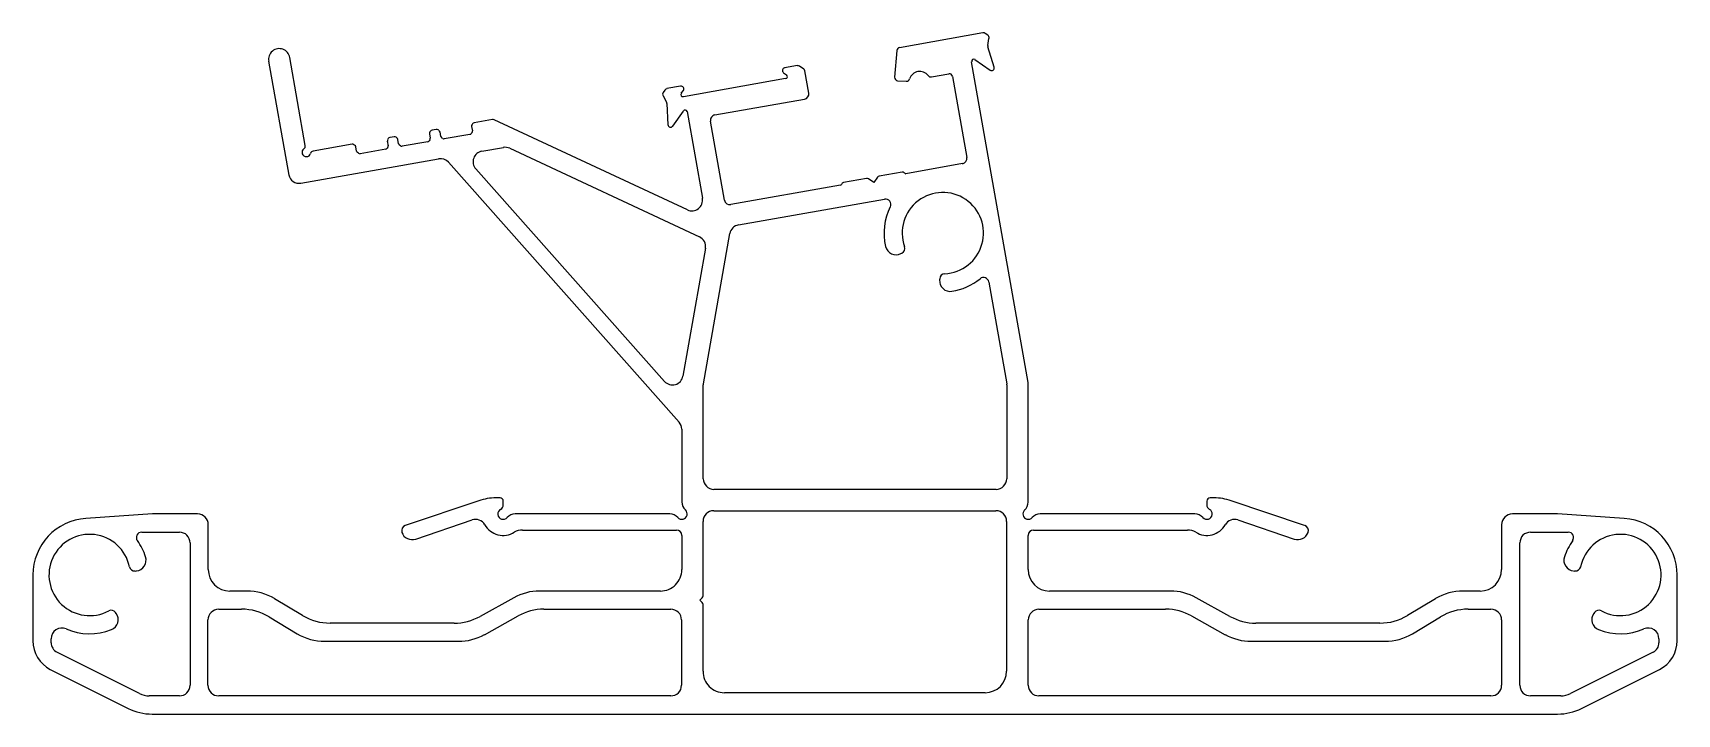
# Model space of a CAD drawing. Extents: x 2 to 156, y 2 to 66.
import ezdxf

# ---------------------------------------------------------------- set-up
doc = ezdxf.new("R2010")
doc.units = 0
doc.layers.get('0').update_dxf_attribs({"linetype": 'CONTINUOUS'})

msp = doc.modelspace()

# ---------------------------------------------------------------- linework, layer by layer
for p, q in [((90.86, 66.14), (83.08, 64.76)), ((91.32, 65.92), (91.09, 66.09)), ((91.33, 64.97), (91.44, 65.63)), ((91.92, 62.94), (91.34, 64.83)), ((24.08, 63.5), (25.96, 52.86)), ((27.5, 55.61), (26.05, 63.85)), ((73.53, 63.08), (72.33, 62.87)), ((82.83, 64.49), (82.61, 61.99)), ((95.1, 33.47), (89.82, 63.45)), ((90.13, 63.65), (91.54, 62.66)), ((72.42, 61.87), (62.87, 60.18)), ((72.23, 62.42), (72.5, 62.23)), ((74.12, 62.75), (73.71, 63.04)), ((74.59, 60.52), (74.23, 62.59)), ((82.9, 61.67), (83.71, 61.63)), ((86.06, 62.04), (87.68, 62.32)), ((88.03, 62.08), (88.49, 59.43)), ((60.96, 60.25), (61.29, 59.67)), ((61.13, 60.8), (60.97, 60.57)), ((62.61, 61.15), (61.33, 60.93)), ((62.67, 60.5), (62.86, 60.76)), ((61.32, 59.54), (61.42, 57.56)), ((61.88, 57.43), (62.86, 58.84)), ((63.22, 58.79), (64.65, 50.68)), ((65.81, 58.47), (74.18, 59.95)), ((88.49, 59.43), (89.36, 54.5)), ((39.21, 56.95), (39.16, 56.89)), ((39.76, 57.12), (39.37, 57.06)), ((40, 57.04), (39.94, 57.08)), ((43.06, 57.4), (43.13, 56.99)), ((43.15, 57.65), (43.1, 57.59)), ((45.01, 58.05), (43.31, 57.75)), ((63.24, 49.6), (45.16, 58.03)), ((66.71, 50.5), (65.41, 57.89)), ((31.88, 55.73), (28.24, 55.09)), ((32.13, 55.65), (32.06, 55.69)), ((32.3, 55.08), (32.23, 55.49)), ((35.22, 55.45), (35.15, 55.36)), ((35.18, 56.01), (35.25, 55.6)), ((35.27, 56.26), (35.22, 56.2)), ((35.82, 56.43), (35.43, 56.36)), ((36.06, 56.34), (36, 56.39)), ((36.24, 55.78), (36.17, 56.18)), ((36.42, 55.58), (36.32, 55.65)), ((38.96, 55.97), (36.57, 55.55)), ((39.16, 56.15), (39.09, 56.05)), ((39.12, 56.7), (39.19, 56.3)), ((40.18, 56.47), (40.11, 56.88)), ((40.36, 56.27), (40.26, 56.34)), ((42.9, 56.66), (40.51, 56.24)), ((43.1, 56.84), (43.03, 56.75)), ((44.03, 55.09), (46.03, 55.44)), ((46.63, 55.36), (64.37, 47.09)), ((27.1, 52.1), (39.98, 54.37)), ((32.48, 54.89), (32.38, 54.95)), ((35.03, 55.27), (32.63, 54.85)), ((62.47, 29.76), (40.9, 54.05)), ((88.96, 53.92), (83.67, 52.98)), ((61.09, 33.57), (43.45, 53.44)), ((79.98, 52.54), (77.84, 52.16)), ((80.67, 52.15), (80.17, 52.5)), ((81.01, 52.65), (80.67, 52.15)), ((83.32, 53.13), (81.17, 52.75)), ((77.56, 51.91), (67.29, 50.1)), ((68.01, 48.19), (81.68, 50.6)), ((64.73, 33.35), (67.2, 47.38)), ((64.93, 46.01), (62.82, 34.06)), ((83.19, 45.51), (83.29, 45.56)), ((86.83, 43.17), (86.82, 43.05)), ((91.42, 42.86), (93.1, 33.35)), ((64.72, 24.48), (64.72, 33.26)), ((93.1, 33.26), (93.1, 24.48)), ((95.1, 22.3), (95.1, 33.47)), ((62.72, 29.1), (62.72, 22.3)), ((92.1, 23.48), (65.72, 23.48)), ((43.74, 22.42), (36.86, 20.1)), ((45.72, 22.68), (45.34, 22.68)), ((46.02, 22.04), (46.02, 22.38)), ((111.81, 22.38), (111.81, 22.04)), ((112.49, 22.68), (112.11, 22.68)), ((120.96, 20.1), (114.08, 22.42)), ((13.21, 21.18), (6.99, 20.76)), ((17.44, 21.18), (13.21, 21.18)), ((18.44, 15.98), (18.44, 20.18)), ((37.83, 18.84), (43.11, 20.62)), ((61.6, 21.18), (47.14, 21.18)), ((64.7, 14.53), (64.7, 20.48)), ((65.7, 21.48), (92.09, 21.48)), ((93.09, 20.48), (93.09, 6.48)), ((110.69, 21.18), (96.22, 21.18)), ((114.72, 20.62), (119.99, 18.84)), ((139.38, 20.18), (139.38, 15.98)), ((144.61, 21.18), (140.38, 21.18)), ((150.84, 20.77), (144.61, 21.18)), ((12.21, 19.48), (15.74, 19.48)), ((16.74, 18.48), (16.74, 5.18)), ((47.82, 19.68), (62.22, 19.68)), ((62.72, 19.18), (62.72, 15.98)), ((95.11, 15.98), (95.11, 19.18)), ((95.61, 19.68), (110, 19.68)), ((141.08, 5.18), (141.08, 18.48)), ((142.08, 19.48), (145.61, 19.48)), ((2.04, 15.48), (2.04, 9.33)), ((11.59, 15.85), (11.71, 15.86)), ((146.12, 15.86), (146.23, 15.85)), ((155.79, 9.33), (155.79, 15.48)), ((22.06, 13.98), (20.44, 13.98)), ((60.72, 13.98), (49.43, 13.98)), ((64.7, 13.53), (64.7, 14.53)), ((108.4, 13.98), (97.11, 13.98)), ((137.38, 13.98), (135.77, 13.98)), ((27.25, 11.69), (24.63, 13.26)), ((47, 13.35), (43.85, 11.6)), ((64.4, 13.13), (64.63, 13.35)), ((64.63, 12.9), (64.4, 13.13)), ((64.7, 6.48), (64.7, 12.72)), ((113.97, 11.6), (110.82, 13.35)), ((133.2, 13.26), (130.57, 11.69)), ((9.83, 11.87), (9.77, 11.97)), ((18.41, 5.18), (18.41, 11.28)), ((19.41, 12.28), (21.55, 12.28)), ((24.13, 11.56), (26.75, 9.99)), ((41.43, 10.98), (29.83, 10.98)), ((44.26, 9.9), (47.41, 11.65)), ((49.83, 12.28), (61.69, 12.28)), ((62.69, 11.28), (62.69, 5.18)), ((95.11, 5.18), (95.11, 11.28)), ((96.11, 12.28), (107.96, 12.28)), ((110.38, 11.65), (113.54, 9.9)), ((128, 10.98), (116.4, 10.98)), ((131.04, 9.99), (133.67, 11.56)), ((136.24, 12.28), (138.38, 12.28)), ((139.38, 11.28), (139.38, 5.18)), ((148.06, 11.97), (147.99, 11.87)), ((3.74, 9.15), (3.74, 9.52)), ((29.32, 9.28), (41.83, 9.28)), ((115.96, 9.28), (128.47, 9.28)), ((154.09, 9.52), (154.09, 9.15)), ((12.01, 4.39), (4.29, 8.25)), ((153.54, 8.25), (145.81, 4.39)), ((3.66, 6.65), (10.95, 3.01)), ((146.84, 3.01), (154.13, 6.65)), ((15.74, 4.18), (12.91, 4.18)), ((61.69, 4.18), (19.41, 4.18)), ((91.09, 4.48), (66.7, 4.48)), ((138.38, 4.18), (96.11, 4.18)), ((144.91, 4.18), (142.08, 4.18)), ((13.19, 2.48), (144.61, 2.48))]:
    msp.add_line(p, q)
for centre, radius, start, end in [((90.92, 65.84), 0.3, 55.0449, 100), ((25.07, 63.67), 1, 10, 190), ((83.13, 64.47), 0.3, 100, 175), ((91.15, 65.68), 0.3, 350.3153, 55.0449), ((91.63, 64.92), 0.3, 170.3153, 197), ((73.57, 62.83), 0.25, 55, 100), ((90.02, 63.48), 0.2, 55, 190), ((72.38, 62.62), 0.25, 100, 235), ((72.39, 62.07), 0.2, 280, 55), ((73.98, 62.55), 0.25, 10, 55), ((82.91, 61.97), 0.3, 175, 267), ((83.73, 61.93), 0.3, 267, 342.8949), ((84.97, 61.54), 1, 37.4864, 162.8949), ((86, 62.33), 0.3, 217.4864, 280), ((87.73, 62.03), 0.3, 10.0036, 100), ((91.68, 62.87), 0.25, 235, 17), ((61.22, 60.4), 0.3, 145, 209.6847), ((61.38, 60.63), 0.3, 100, 145), ((62.66, 60.91), 0.25, 325, 100), ((62.84, 60.38), 0.2, 145, 280), ((74.1, 60.44), 0.5, 280, 10), ((61.02, 59.53), 0.3, 0.6319, 27.2138), ((63.03, 58.73), 0.2, 17.7624, 145), ((65.9, 57.98), 0.5, 100, 190), ((39.37, 56.75), 0.25, 145, 190), ((39.41, 56.81), 0.25, 100, 145), ((39.8, 56.88), 0.25, 55, 100), ((39.86, 56.83), 0.25, 10, 55), ((43.31, 57.44), 0.25, 145, 190), ((42.94, 56.96), 0.2, 325, 10), ((43.35, 57.5), 0.25, 100, 145), ((45.05, 57.8), 0.25, 65.0037, 100), ((61.67, 57.58), 0.25, 183, 325), ((27.21, 55.55), 0.3, 305.3769, 10), ((31.92, 55.49), 0.25, 55, 100), ((31.98, 55.45), 0.25, 10, 55), ((34.99, 55.47), 0.2, 280, 325), ((35.43, 56.05), 0.25, 145, 190), ((35.06, 55.57), 0.2, 325, 10), ((35.47, 56.12), 0.25, 100, 145), ((35.86, 56.18), 0.25, 55, 100), ((35.92, 56.14), 0.25, 10, 55), ((36.44, 55.81), 0.2, 190, 235), ((36.53, 55.74), 0.2, 235, 280), ((38.93, 56.17), 0.2, 280, 325), ((39, 56.26), 0.2, 325, 10), ((40.38, 56.51), 0.2, 190, 235), ((40.47, 56.44), 0.2, 235, 280), ((42.87, 56.86), 0.2, 280, 325), ((46.2, 54.45), 1, 65.0037, 100.0037), ((27.61, 54.98), 0.4, 125.3769, 344.6231), ((28.29, 54.8), 0.3, 100, 164.6231), ((32.5, 55.12), 0.2, 190, 235), ((32.59, 55.05), 0.2, 235, 280), ((40.15, 53.39), 1, 41.5974, 100.0037), ((44.2, 54.1), 1, 100.0037, 221.5974), ((88.87, 54.41), 0.5, 280, 10), ((26.93, 53.09), 1, 192.9325, 280.0036), ((80.03, 52.29), 0.25, 55.0041, 100), ((81.22, 52.5), 0.25, 100, 145.0041), ((83.36, 52.88), 0.25, 35.377, 100), ((83.65, 53.08), 0.1, 215.377, 280), ((77.55, 52.01), 0.1, 280, 344.623), ((77.88, 51.91), 0.25, 100, 164.623), ((87.13, 47.43), 3.8, 272.5662, 199.2114), ((63.66, 50.51), 1, 245.0037, 10), ((67.2, 50.59), 0.5, 190, 280), ((87.13, 47.43), 5.5, 153.4197, 193.0528), ((81.77, 50.11), 0.5, 333.4197, 100.0037), ((68.19, 47.21), 1, 100.0037, 170), ((63.94, 46.18), 1, 350, 65.0037), ((82.75, 46.41), 1, 193.0629, 295.9177), ((83.07, 46.01), 0.5, 295.8888, 19.2114), ((87.33, 43.13), 0.5, 92.5662, 175.8888), ((87.13, 47.43), 5.5, 278.7283, 309.206), ((90.93, 42.78), 0.5, 10, 129.206), ((87.82, 42.98), 1, 175.8888, 278.7283), ((61.84, 34.24), 1, 221.5974, 350), ((65.22, 33.26), 0.5, 170, 180), ((92.6, 33.26), 0.5, 0, 10), ((61.72, 29.1), 1, 0, 41.5974), ((65.72, 24.48), 1, 180, 270), ((92.1, 24.48), 1, 270, 0), ((45.34, 17.68), 5, 90, 108.6166), ((46.02, 21.18), 0.5, 120, 318.1897), ((45.72, 22.38), 0.3, 0, 90), ((45.52, 22.04), 0.5, 300, 360), ((62.72, 21.18), 0.5, 221.8103, 48.1897), ((63.72, 22.3), 1, 180, 228.1897), ((95.11, 21.18), 0.5, 131.8103, 318.1897), ((94.1, 22.29), 1, 311.9642, 0.0847), ((111.81, 21.18), 0.5, 221.8103, 60), ((112.11, 22.38), 0.3, 90, 180), ((112.31, 22.04), 0.5, 180, 240), ((112.49, 17.68), 5, 71.3834, 90), ((7.34, 15.48), 5.3, 93.7944, 180), ((17.44, 20.18), 1, 0, 90), ((37.02, 19.62), 0.5, 108.4384, 198.4259), ((43.43, 19.67), 1, 30.1788, 108.6166), ((46.02, 21.18), 2, 210.1788, 301.0027), ((47.14, 20.18), 1, 90, 138.1897), ((61.6, 20.18), 1, 41.9353, 90.0798), ((65.7, 20.48), 1, 90, 180), ((92.09, 20.48), 1, 0, 90), ((96.22, 20.18), 1, 90, 138.1897), ((110.69, 20.18), 1, 41.8103, 90), ((111.81, 21.18), 2, 238.9973, 329.8212), ((114.4, 19.67), 1, 71.3834, 149.8212), ((120.81, 19.62), 0.5, 341.5741, 71.5616), ((140.38, 20.18), 1, 90, 180), ((150.49, 15.48), 5.3, 0, 86.2206), ((7.34, 15.48), 3.8, 11.6774, 298.0265), ((12.21, 18.98), 0.5, 90, 215.6853), ((7.34, 15.48), 5.5, 17.8396, 35.6853), ((15.74, 18.48), 1, 0, 90), ((37.49, 19.78), 1, 198.4373, 289.9498), ((47.82, 18.18), 1.5, 89.9963, 121.0027), ((62.22, 19.18), 0.5, 0.0037, 90), ((95.61, 19.18), 0.5, 90, 180), ((110, 18.18), 1.5, 58.9973, 90.0037), ((120.33, 19.78), 1, 250.0502, 341.5627), ((142.08, 18.48), 1, 90, 180), ((150.49, 15.48), 5.5, 144.3147, 162.1604), ((145.61, 18.98), 0.5, 324.3147, 90), ((150.49, 15.48), 3.8, 241.9735, 168.3226), ((11.62, 16.86), 1, 275, 17.8396), ((146.2, 16.86), 1, 162.1604, 265), ((11.55, 16.35), 0.5, 191.6774, 275), ((20.44, 15.98), 2, 180, 270), ((60.72, 15.98), 2, 269.9963, 360), ((97.11, 15.98), 2, 180, 270), ((137.38, 15.98), 2, 270, 360), ((146.28, 16.35), 0.5, 265, 348.3226), ((22.06, 8.98), 5, 59.0362, 90), ((49.43, 8.98), 5, 90, 118.9838), ((108.4, 8.98), 5, 61.0162, 90), ((135.77, 8.98), 5, 90, 120.9638), ((64.45, 13.53), 0.25, 315, 359.9989), ((64.45, 12.72), 0.25, 359.9989, 45), ((9.36, 11.68), 0.5, 35, 118.0265), ((9.01, 11.3), 1, 291.8721, 35), ((19.41, 11.28), 1, 90, 180), ((21.55, 7.28), 5, 59.0362, 90), ((29.83, 15.98), 5, 239.0362, 270), ((41.43, 15.98), 5, 270, 298.9838), ((49.83, 7.28), 5, 90, 118.9838), ((61.69, 11.28), 1, 0, 89.9963), ((96.11, 11.28), 1, 90, 180), ((107.96, 7.28), 5, 61.0162, 90), ((116.4, 15.98), 5, 241.0162, 270), ((128, 15.98), 5, 270, 300.9638), ((136.24, 7.28), 5, 90, 120.9638), ((138.38, 11.28), 1, 0, 90), ((148.81, 11.3), 1, 145, 248.1279), ((148.47, 11.68), 0.5, 61.9735, 145), ((5.04, 9.32), 3, 179.7275, 242.7674), ((4.74, 9.52), 1, 66.4218, 180), ((7.34, 15.48), 5.5, 246.4218, 291.8721), ((29.32, 14.28), 5, 239.0362, 270), ((41.83, 14.28), 5, 270, 298.9838), ((115.96, 14.28), 5, 241.0162, 270), ((128.47, 14.28), 5, 270, 300.9638), ((150.49, 15.48), 5.5, 248.1279, 293.5782), ((153.09, 9.52), 1, 0, 113.5782), ((152.79, 9.33), 3, 296.5651, 0), ((4.74, 9.15), 1, 180, 243.4349), ((153.09, 9.15), 1, 296.5651, 360), ((66.7, 6.48), 2, 179.9989, 270), ((91.09, 6.48), 2, 270, 360), ((15.74, 5.18), 1, 270, 0), ((19.41, 5.18), 1, 180, 270), ((61.69, 5.18), 1, 270, 0), ((96.11, 5.18), 1, 180, 270), ((138.38, 5.18), 1, 270, 0), ((142.08, 5.18), 1, 180, 270), ((12.91, 6.18), 2, 243.4349, 270), ((144.91, 6.18), 2, 270, 296.5651), ((13.19, 7.48), 5, 243.4349, 270), ((144.61, 7.48), 5, 270, 296.5651)]:
    msp.add_arc(centre, radius, start, end)

doc.saveas('drawing.dxf')
